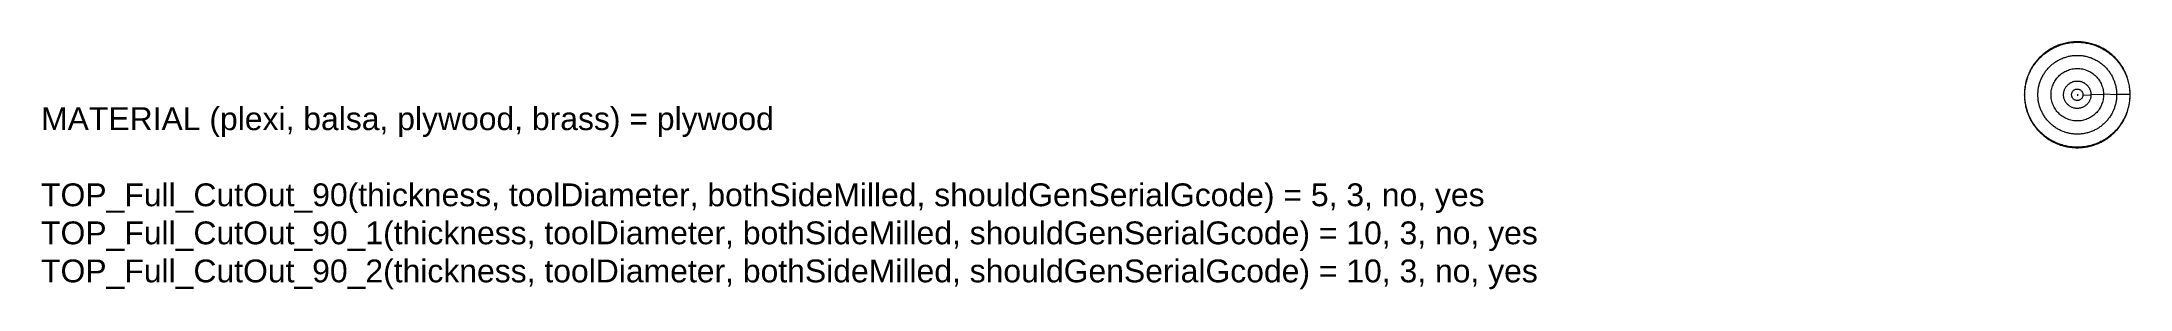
# Model space of a CAD drawing. Header units: millimetres. Extents: x 288 to 745, y 433 to 487.
import ezdxf

# ---------------------------------------------------------------- set-up
doc = ezdxf.new("R2010")
doc.units = ezdxf.units.MM
doc.layers.add('TOP_Full_CutOut_90', color=7, linetype='Continuous')
doc.layers.add('TOP_Full_CutOut_90_1', color=7, linetype='Continuous', lineweight=18)
doc.layers.add('TOP_Full_CutOut_90_2', color=7, linetype='Continuous', lineweight=18)
doc.styles.get("Standard").update_dxf_attribs({"font": 'txt.shx'})

msp = doc.modelspace()

# ---------------------------------------------------------------- linework, layer by layer
at = {"layer": 'TOP_Full_CutOut_90'}
msp.add_lwpolyline([(733.529062, 475.43921), (733.743549, 475.43921)], dxfattribs=at)
at = {"layer": 'TOP_Full_CutOut_90_1'}
msp.add_lwpolyline([(734.775377, 475.342834), (734.774072, 475.316262), (734.756072, 475.194921), (734.726266, 475.075928), (734.68494, 474.960429), (734.632492, 474.849538), (734.569428, 474.744321), (734.496354, 474.645792), (734.413974, 474.5549), (734.323082, 474.472521), (734.224554, 474.399447), (734.119337, 474.336382), (734.008445, 474.283934), (733.892947, 474.242608), (733.773954, 474.212802), (733.652612, 474.194803), (733.530091, 474.188784), (733.407569, 474.194803), (733.286228, 474.212802), (733.167235, 474.242608), (733.051736, 474.283934), (732.940845, 474.336382), (732.835628, 474.399447), (732.737099, 474.472521), (732.646207, 474.5549), (732.563828, 474.645792), (732.490754, 474.744321), (732.427689, 474.849538), (732.375241, 474.960429), (732.333915, 475.075928), (732.304109, 475.194921), (732.28611, 475.316262), (732.280091, 475.438784), (732.28611, 475.561305), (732.304109, 475.682647), (732.333915, 475.80164), (732.375241, 475.917138), (732.427689, 476.02803), (732.490754, 476.133247), (732.563828, 476.231775), (732.646207, 476.322667), (732.737099, 476.405047), (732.835628, 476.478121), (732.940845, 476.541185), (733.051736, 476.593633), (733.167235, 476.634959), (733.286228, 476.664765), (733.407569, 476.682765), (733.530091, 476.688784), (733.652612, 476.682765), (733.773954, 476.664765), (733.892947, 476.634959), (734.008445, 476.593633), (734.119337, 476.541185), (734.224554, 476.478121), (734.323082, 476.405047), (734.413974, 476.322667), (734.496354, 476.231775), (734.569428, 476.133247), (734.632492, 476.02803), (734.68494, 475.917138), (734.726266, 475.80164), (734.756072, 475.682647), (734.774072, 475.561305), (734.780091, 475.438784), (734.777081, 475.377523), (736.529437, 475.412146), (736.526477, 475.291581), (736.515645, 475.144732), (736.49762, 474.998592), (736.472447, 474.853513), (736.440184, 474.709843), (736.400912, 474.56793), (736.354723, 474.428114), (736.301729, 474.290733), (736.242059, 474.156118), (736.175855, 474.024594), (736.103277, 473.896476), (736.0245, 473.772073), (735.939713, 473.651686), (735.849122, 473.535604), (735.752944, 473.424107), (735.651411, 473.317463), (735.544768, 473.21593), (735.433271, 473.119752), (735.317189, 473.029161), (735.196801, 472.944375), (735.072399, 472.865598), (734.944281, 472.79302), (734.812756, 472.726816), (734.678141, 472.667145), (734.54076, 472.614152), (734.400945, 472.567963), (734.259031, 472.52869), (734.115362, 472.496428), (733.970282, 472.471254), (733.824142, 472.45323), (733.677294, 472.442397), (733.530091, 472.438784), (733.382888, 472.442397), (733.236039, 472.45323), (733.089899, 472.471254), (732.94482, 472.496428), (732.80115, 472.52869), (732.659237, 472.567963), (732.519421, 472.614152), (732.38204, 472.667145), (732.247425, 472.726816), (732.115901, 472.79302), (731.987782, 472.865598), (731.86338, 472.944375), (731.742993, 473.029161), (731.626911, 473.119752), (731.515414, 473.21593), (731.40877, 473.317463), (731.307237, 473.424107), (731.211059, 473.535604), (731.120468, 473.651686), (731.035682, 473.772073), (730.956905, 473.896476), (730.884327, 474.024594), (730.818123, 474.156118), (730.758452, 474.290733), (730.705459, 474.428114), (730.65927, 474.56793), (730.619997, 474.709843), (730.587735, 474.853513), (730.562561, 474.998592), (730.544537, 475.144732), (730.533704, 475.291581), (730.530091, 475.438784), (730.533704, 475.585987), (730.544537, 475.732835), (730.562561, 475.878975), (730.587735, 476.024055), (730.619997, 476.167724), (730.65927, 476.309638), (730.705459, 476.449453), (730.758452, 476.586834), (730.818123, 476.721449), (730.884327, 476.852974), (730.956905, 476.981092), (731.035682, 477.105494), (731.120468, 477.225882), (731.211059, 477.341964), (731.307237, 477.453461), (731.40877, 477.560104), (731.515414, 477.661637), (731.626911, 477.757815), (731.742993, 477.848406), (731.86338, 477.933193), (731.987782, 478.01197), (732.115901, 478.084548), (732.247425, 478.150752), (732.38204, 478.210422), (732.519421, 478.263416), (732.659237, 478.309605), (732.80115, 478.348878), (732.94482, 478.38114), (733.089899, 478.406313), (733.236039, 478.424338), (733.382888, 478.43517), (733.530091, 478.438784), (733.677294, 478.43517), (733.824142, 478.424338), (733.970282, 478.406313), (734.115362, 478.38114), (734.259031, 478.348878), (734.400945, 478.309605), (734.54076, 478.263416), (734.678141, 478.210422), (734.812756, 478.150752), (734.944281, 478.084548), (735.072399, 478.01197), (735.196801, 477.933193), (735.317189, 477.848406), (735.433271, 477.757815), (735.544768, 477.661637), (735.651411, 477.560104), (735.752944, 477.453461), (735.849122, 477.341964), (735.939713, 477.225882), (736.0245, 477.105494), (736.103277, 476.981092), (736.175855, 476.852974), (736.242059, 476.721449), (736.301729, 476.586834), (736.354723, 476.449453), (736.400912, 476.309638), (736.440184, 476.167724), (736.472447, 476.024055), (736.49762, 475.878975), (736.515645, 475.732835), (736.526477, 475.585987), (736.528016, 475.464553), (739.279413, 475.579276), (739.279413, 475.579276), (739.279413, 475.579276), (739.273165, 475.156645), (739.252403, 474.875185), (739.217856, 474.595084), (739.169606, 474.317014), (739.10777, 474.041648), (739.032498, 473.769647), (738.943969, 473.501667), (738.842398, 473.238354), (738.728029, 472.980342), (738.601138, 472.728253), (738.46203, 472.482693), (738.311041, 472.244255), (738.148534, 472.013513), (737.974901, 471.791022), (737.79056, 471.57732), (737.595955, 471.37292), (737.391555, 471.178315), (737.177852, 470.993974), (736.955362, 470.82034), (736.72462, 470.657833), (736.486182, 470.506844), (736.240622, 470.367736), (735.988533, 470.240845), (735.73052, 470.126476), (735.467207, 470.024905), (735.199228, 469.936377), (734.927227, 469.861104), (734.65186, 469.799268), (734.373791, 469.751019), (734.093689, 469.716472), (733.81223, 469.69571), (733.530091, 469.688784), (733.247952, 469.69571), (732.966492, 469.716472), (732.68639, 469.751019), (732.408321, 469.799268), (732.132955, 469.861104), (731.860954, 469.936377), (731.592974, 470.024905), (731.329661, 470.126476), (731.071649, 470.240845), (730.819559, 470.367736), (730.574, 470.506844), (730.335562, 470.657833), (730.10482, 470.82034), (729.882329, 470.993974), (729.668627, 471.178315), (729.464227, 471.37292), (729.269622, 471.57732), (729.085281, 471.791022), (728.911647, 472.013513), (728.74914, 472.244255), (728.598151, 472.482693), (728.459043, 472.728253), (728.332152, 472.980342), (728.217783, 473.238354), (728.116212, 473.501667), (728.027684, 473.769647), (727.952411, 474.041648), (727.890575, 474.317014), (727.842326, 474.595084), (727.807779, 474.875185), (727.787017, 475.156645), (727.780091, 475.438784), (727.787017, 475.720923), (727.807779, 476.002382), (727.842326, 476.282484), (727.890575, 476.560553), (727.952411, 476.83592), (728.027684, 477.107921), (728.116212, 477.3759), (728.217783, 477.639213), (728.332152, 477.897226), (728.459043, 478.149315), (728.598151, 478.394875), (728.74914, 478.633313), (728.911647, 478.864055), (729.085281, 479.086545), (729.269622, 479.300248), (729.464227, 479.504648), (729.668627, 479.699253), (729.882329, 479.883594), (730.10482, 480.057227), (730.335562, 480.219734), (730.574, 480.370723), (730.819559, 480.509831), (731.071649, 480.636722), (731.329661, 480.751091), (731.592974, 480.852662), (731.860954, 480.941191), (732.132955, 481.016463), (732.408321, 481.078299), (732.68639, 481.126549), (732.966492, 481.161096), (733.247952, 481.181858), (733.530091, 481.188784), (733.81223, 481.181858), (734.093689, 481.161096), (734.373791, 481.126549), (734.65186, 481.078299), (734.927227, 481.016463), (735.199228, 480.941191), (735.467207, 480.852662), (735.73052, 480.751091), (735.988533, 480.636722), (736.240622, 480.509831), (736.486182, 480.370723), (736.72462, 480.219734), (736.955362, 480.057227), (737.177852, 479.883594), (737.391555, 479.699253), (737.595955, 479.504648), (737.79056, 479.300248), (737.974901, 479.086545), (738.148534, 478.864055), (738.311041, 478.633313), (738.46203, 478.394875), (738.601138, 478.149315), (738.728029, 477.897226), (738.842398, 477.639213), (738.943969, 477.3759), (739.032498, 477.107921), (739.10777, 476.83592), (739.169606, 476.560553), (739.217856, 476.282484), (739.252403, 476.002382), (739.273165, 475.720923), (739.275866, 475.610895), (742.154184, 475.512706), (742.155091, 475.438784), (742.152493, 475.227116), (742.144702, 475.015575), (742.131721, 474.804289), (742.113559, 474.593386), (742.090227, 474.382992), (742.061738, 474.173233), (742.02811, 473.964237), (741.989364, 473.75613), (741.945522, 473.549036), (741.89661, 473.34308), (741.842659, 473.138386), (741.783701, 472.935078), (741.719771, 472.733279), (741.650908, 472.533109), (741.577154, 472.334689), (741.498552, 472.138139), (741.41515, 471.943577), (741.326998, 471.751121), (741.23415, 471.560886), (741.136662, 471.372987), (741.034591, 471.187537), (740.928, 471.004648), (740.816953, 470.824429), (740.701516, 470.64699), (740.58176, 470.472438), (740.457756, 470.300877), (740.329579, 470.132411), (740.197306, 469.967142), (740.061017, 469.805168), (739.920794, 469.646588), (739.776722, 469.491497), (739.628887, 469.339988), (739.477378, 469.192153), (739.322287, 469.04808), (739.163706, 468.907857), (739.001733, 468.771569), (738.836463, 468.639296), (738.667997, 468.511119), (738.496436, 468.387115), (738.321884, 468.267358), (738.144445, 468.151922), (737.964227, 468.040874), (737.781338, 467.934283), (737.595888, 467.832213), (737.407988, 467.734724), (737.217753, 467.641876), (737.025297, 467.553725), (736.830735, 467.470323), (736.634185, 467.391721), (736.435766, 467.317966), (736.235596, 467.249103), (736.033796, 467.185173), (735.830488, 467.126215), (735.625795, 467.072264), (735.419839, 467.023353), (735.212745, 466.979511), (735.004637, 466.940764), (734.795641, 466.907136), (734.585883, 466.878648), (734.375489, 466.855315), (734.164585, 466.837154), (733.953299, 466.824173), (733.741759, 466.816381), (733.530091, 466.813784), (733.318423, 466.816381), (733.106882, 466.824173), (732.895596, 466.837154), (732.684693, 466.855315), (732.474299, 466.878648), (732.26454, 466.907136), (732.055544, 466.940764), (731.847437, 466.979511), (731.640343, 467.023353), (731.434387, 467.072264), (731.229693, 467.126215), (731.026385, 467.185173), (730.824586, 467.249103), (730.624416, 467.317966), (730.425996, 467.391721), (730.229446, 467.470323), (730.034884, 467.553725), (729.842428, 467.641876), (729.652193, 467.734724), (729.464294, 467.832213), (729.278844, 467.934283), (729.095955, 468.040874), (728.915736, 468.151922), (728.738297, 468.267358), (728.563745, 468.387115), (728.392184, 468.511119), (728.223718, 468.639296), (728.058449, 468.771569), (727.896475, 468.907857), (727.737895, 469.04808), (727.582804, 469.192153), (727.431295, 469.339988), (727.28346, 469.491497), (727.139387, 469.646588), (726.999164, 469.805168), (726.862876, 469.967142), (726.730603, 470.132411), (726.602426, 470.300877), (726.478422, 470.472438), (726.358665, 470.64699), (726.243229, 470.824429), (726.132181, 471.004648), (726.02559, 471.187537), (725.92352, 471.372987), (725.826031, 471.560886), (725.733183, 471.751121), (725.645032, 471.943577), (725.56163, 472.138139), (725.483028, 472.334689), (725.409273, 472.533109), (725.34041, 472.733279), (725.27648, 472.935078), (725.217522, 473.138386), (725.163571, 473.34308), (725.11466, 473.549036), (725.070818, 473.75613), (725.032071, 473.964237), (724.998443, 474.173233), (724.969955, 474.382992), (724.946622, 474.593386), (724.928461, 474.804289), (724.91548, 475.015575), (724.907688, 475.227116), (724.905091, 475.438784), (724.907688, 475.650452), (724.91548, 475.861992), (724.928461, 476.073278), (724.946622, 476.284182), (724.969955, 476.494576), (724.998443, 476.704334), (725.032071, 476.91333), (725.070818, 477.121438), (725.11466, 477.328532), (725.163571, 477.534488), (725.217522, 477.739181), (725.27648, 477.942489), (725.34041, 478.144289), (725.409273, 478.344459), (725.483028, 478.542878), (725.56163, 478.739428), (725.645032, 478.93399), (725.733183, 479.126446), (725.826031, 479.316681), (725.92352, 479.504581), (726.02559, 479.690031), (726.132181, 479.87292), (726.243229, 480.053138), (726.358665, 480.230577), (726.478422, 480.405129), (726.602426, 480.57669), (726.730603, 480.745156), (726.862876, 480.910426), (726.999164, 481.0724), (727.139387, 481.23098), (727.28346, 481.386071), (727.431295, 481.53758), (727.582804, 481.685415), (727.737895, 481.829487), (727.896475, 481.96971), (728.058449, 482.105999), (728.223718, 482.238272), (728.392184, 482.366449), (728.563745, 482.490453), (728.738297, 482.610209), (728.915736, 482.725646), (729.095955, 482.836693), (729.278844, 482.943284), (729.464294, 483.045355), (729.652193, 483.142843), (729.842428, 483.235691), (730.034884, 483.323843), (730.229446, 483.407245), (730.425996, 483.485847), (730.624416, 483.559601), (730.824586, 483.628464), (731.026385, 483.692394), (731.229693, 483.751352), (731.434387, 483.805303), (731.640343, 483.854215), (731.847437, 483.898057), (732.055544, 483.936803), (732.26454, 483.970431), (732.474299, 483.99892), (732.684693, 484.022252), (732.895596, 484.040414), (733.106882, 484.053395), (733.318423, 484.061186), (733.530091, 484.063784), (733.741759, 484.061186), (733.953299, 484.053395), (734.164585, 484.040414), (734.375489, 484.022252), (734.585883, 483.99892), (734.795641, 483.970431), (735.004637, 483.936803), (735.212745, 483.898057), (735.419839, 483.854215), (735.625795, 483.805303), (735.830488, 483.751352), (736.033796, 483.692394), (736.235596, 483.628464), (736.435766, 483.559601), (736.634185, 483.485847), (736.830735, 483.407245), (737.025297, 483.323843), (737.217753, 483.235691), (737.407988, 483.142843), (737.595888, 483.045355), (737.781338, 482.943284), (737.964227, 482.836693), (738.144445, 482.725646), (738.321884, 482.610209), (738.496436, 482.490453), (738.667997, 482.366449), (738.836463, 482.238272), (739.001733, 482.105999), (739.163706, 481.96971), (739.322287, 481.829487), (739.477378, 481.685415), (739.628887, 481.53758), (739.776722, 481.386071), (739.920794, 481.23098), (740.061017, 481.0724), (740.197306, 480.910426), (740.329579, 480.745156), (740.457756, 480.57669), (740.58176, 480.405129), (740.701516, 480.230577), (740.816953, 480.053138), (740.928, 479.87292), (741.034591, 479.690031), (741.136662, 479.504581), (741.23415, 479.316681), (741.326998, 479.126446), (741.41515, 478.93399), (741.498552, 478.739428), (741.577154, 478.542878), (741.650908, 478.344459), (741.719771, 478.144289), (741.783701, 477.942489), (741.842659, 477.739181), (741.89661, 477.534488), (741.945522, 477.328532), (741.989364, 477.121438), (742.02811, 476.91333), (742.061738, 476.704334), (742.090227, 476.494576), (742.113559, 476.284182), (742.131721, 476.073278), (742.144702, 475.861992), (742.152493, 475.650452), (742.153182, 475.594277), (745.028359, 475.579896), (745.030091, 475.438784), (745.026627, 475.15656), (745.016238, 474.874505), (744.998931, 474.592791), (744.974715, 474.311587), (744.943605, 474.031061), (744.905621, 473.751383), (744.860784, 473.472722), (744.809121, 473.195245), (744.750665, 472.919119), (744.68545, 472.644512), (744.613515, 472.371587), (744.534905, 472.10051), (744.449665, 471.831444), (744.357847, 471.56455), (744.259508, 471.299991), (744.154705, 471.037924), (744.043503, 470.778509), (743.925968, 470.5219), (743.80217, 470.268253), (743.672185, 470.017721), (743.536091, 469.770455), (743.39397, 469.526602), (743.245907, 469.286311), (743.091991, 469.049726), (742.932316, 468.81699), (742.766977, 468.588242), (742.596075, 468.36362), (742.419711, 468.143261), (742.237992, 467.927296), (742.051029, 467.715856), (741.858932, 467.509067), (741.661819, 467.307056), (741.459807, 467.109942), (741.253019, 466.917846), (741.041578, 466.730882), (740.825613, 466.549164), (740.605254, 466.3728), (740.380633, 466.201897), (740.151885, 466.036558), (739.919148, 465.876883), (739.682563, 465.722968), (739.442272, 465.574905), (739.19842, 465.432783), (738.951153, 465.296689), (738.700621, 465.166704), (738.446974, 465.042907), (738.190366, 464.925372), (737.93095, 464.814169), (737.668884, 464.709367), (737.404324, 464.611027), (737.137431, 464.51921), (736.868365, 464.43397), (736.597287, 464.355359), (736.324363, 464.283424), (736.049755, 464.218209), (735.773629, 464.159753), (735.496152, 464.108091), (735.217491, 464.063254), (734.937813, 464.025269), (734.657288, 463.994159), (734.376083, 463.969943), (734.094369, 463.952636), (733.812315, 463.942247), (733.530091, 463.938784), (733.247867, 463.942247), (732.965812, 463.952636), (732.684098, 463.969943), (732.402894, 463.994159), (732.122368, 464.025269), (731.84269, 464.063254), (731.564029, 464.108091), (731.286552, 464.159753), (731.010426, 464.218209), (730.735819, 464.283424), (730.462894, 464.355359), (730.191817, 464.43397), (729.922751, 464.51921), (729.655857, 464.611027), (729.391298, 464.709367), (729.129231, 464.814169), (728.869816, 464.925372), (728.613207, 465.042907), (728.35956, 465.166704), (728.109028, 465.296689), (727.861762, 465.432783), (727.617909, 465.574905), (727.377618, 465.722968), (727.141033, 465.876883), (726.908297, 466.036558), (726.679549, 466.201897), (726.454927, 466.3728), (726.234568, 466.549164), (726.018603, 466.730882), (725.807163, 466.917846), (725.600374, 467.109942), (725.398363, 467.307056), (725.201249, 467.509067), (725.009153, 467.715856), (724.822189, 467.927296), (724.640471, 468.143261), (724.464107, 468.36362), (724.293204, 468.588242), (724.127865, 468.81699), (723.96819, 469.049726), (723.814275, 469.286311), (723.666212, 469.526602), (723.52409, 469.770455), (723.387996, 470.017721), (723.258011, 470.268253), (723.134214, 470.5219), (723.016679, 470.778509), (722.905476, 471.037924), (722.800674, 471.299991), (722.702334, 471.56455), (722.610517, 471.831444), (722.525277, 472.10051), (722.446666, 472.371587), (722.374731, 472.644512), (722.309516, 472.919119), (722.25106, 473.195245), (722.199398, 473.472722), (722.154561, 473.751383), (722.116576, 474.031061), (722.085466, 474.311587), (722.06125, 474.592791), (722.043943, 474.874505), (722.033554, 475.15656), (722.030091, 475.438784), (722.033554, 475.721008), (722.043943, 476.003062), (722.06125, 476.284776), (722.085466, 476.565981), (722.116576, 476.846507), (722.154561, 477.126184), (722.199398, 477.404845), (722.25106, 477.682322), (722.309516, 477.958448), (722.374731, 478.233056), (722.446666, 478.50598), (722.525277, 478.777058), (722.610517, 479.046124), (722.702334, 479.313017), (722.800674, 479.577577), (722.905476, 479.839643), (723.016679, 480.099059), (723.134214, 480.355667), (723.258011, 480.609314), (723.387996, 480.859846), (723.52409, 481.107113), (723.666212, 481.350965), (723.814275, 481.591256), (723.96819, 481.827841), (724.127865, 482.060578), (724.293204, 482.289326), (724.464107, 482.513947), (724.640471, 482.734307), (724.822189, 482.950271), (725.009153, 483.161712), (725.201249, 483.3685), (725.398363, 483.570512), (725.600374, 483.767625), (725.807163, 483.959722), (726.018603, 484.146685), (726.234568, 484.328404), (726.454927, 484.504768), (726.679549, 484.67567), (726.908297, 484.841009), (727.141033, 485.000684), (727.377618, 485.1546), (727.617909, 485.302663), (727.861762, 485.444784), (728.109028, 485.580878), (728.35956, 485.710863), (728.613207, 485.834661), (728.869816, 485.952196), (729.129231, 486.063398), (729.391298, 486.168201), (729.655857, 486.26654), (729.922751, 486.358358), (730.191817, 486.443598), (730.462894, 486.522209), (730.735819, 486.594143), (731.010426, 486.659358), (731.286552, 486.717814), (731.564029, 486.769477), (731.84269, 486.814314), (732.122368, 486.852298), (732.402894, 486.883408), (732.684098, 486.907624), (732.965812, 486.924931), (733.247867, 486.93532), (733.530091, 486.938784), (733.812315, 486.93532), (734.094369, 486.924931), (734.376083, 486.907624), (734.657288, 486.883408), (734.937813, 486.852298), (735.217491, 486.814314), (735.496152, 486.769477), (735.773629, 486.717814), (736.049755, 486.659358), (736.324363, 486.594143), (736.597287, 486.522209), (736.868365, 486.443598), (737.137431, 486.358358), (737.404324, 486.26654), (737.668884, 486.168201), (737.93095, 486.063398), (738.190366, 485.952196), (738.446974, 485.834661), (738.700621, 485.710863), (738.951153, 485.580878), (739.19842, 485.444784), (739.442272, 485.302663), (739.682563, 485.1546), (739.919148, 485.000684), (740.151885, 484.841009), (740.380633, 484.67567), (740.605254, 484.504768), (740.825613, 484.328404), (741.041578, 484.146685), (741.253019, 483.959722), (741.459807, 483.767625), (741.661819, 483.570512), (741.858932, 483.3685), (742.051029, 483.161712), (742.237992, 482.950271), (742.419711, 482.734307), (742.596075, 482.513947), (742.766977, 482.289326), (742.932316, 482.060578), (743.091991, 481.827841), (743.245907, 481.591256), (743.39397, 481.350965), (743.536091, 481.107113), (743.672185, 480.859846), (743.80217, 480.609314), (743.925968, 480.355667), (744.043503, 480.099059), (744.154705, 479.839643), (744.259508, 479.577577), (744.357847, 479.313017), (744.449665, 479.046124), (744.534905, 478.777058), (744.613515, 478.50598), (744.68545, 478.233056), (744.750665, 477.958448), (744.809121, 477.682322), (744.860784, 477.404845), (744.905621, 477.126184), (744.943605, 476.846507), (744.974715, 476.565981), (744.998931, 476.284776), (745.016238, 476.003062), (745.026627, 475.721008), (745.028327, 475.582503)], dxfattribs=at)
at = {"layer": 'TOP_Full_CutOut_90_2'}
msp.add_lwpolyline([(745.125847, 475.722986), (745.115369, 476.007483), (745.097911, 476.291638), (745.073486, 476.575278), (745.042106, 476.858233), (745.003793, 477.140333), (744.958567, 477.421408), (744.906458, 477.701288), (744.847495, 477.979806), (744.781715, 478.256792), (744.709158, 478.53208), (744.629866, 478.805505), (744.543888, 479.076902), (744.451275, 479.346107), (744.352084, 479.612958), (744.246374, 479.877294), (744.134208, 480.138957), (744.015655, 480.397788), (743.890785, 480.653631), (743.759674, 480.906333), (743.622401, 481.155742), (743.479049, 481.401706), (743.329704, 481.644079), (743.174455, 481.882713), (743.013397, 482.117465), (742.846626, 482.348194), (742.674243, 482.574761), (742.496352, 482.797029), (742.31306, 483.014864), (742.124476, 483.228136), (741.930716, 483.436715), (741.731895, 483.640477), (741.528134, 483.839297), (741.319555, 484.033058), (741.106283, 484.221641), (740.888448, 484.404933), (740.66618, 484.582824), (740.439613, 484.755207), (740.208884, 484.921978), (739.974131, 485.083036), (739.735497, 485.238285), (739.493125, 485.38763), (739.247161, 485.530983), (738.997752, 485.668256), (738.74505, 485.799366), (738.489206, 485.924236), (738.230375, 486.042789), (737.968713, 486.154955), (737.704377, 486.260665), (737.437526, 486.359856), (737.168321, 486.452469), (736.896924, 486.538447), (736.623499, 486.617739), (736.348211, 486.690297), (736.071224, 486.756076), (735.792707, 486.815039), (735.512827, 486.867149), (735.231752, 486.912374), (734.949652, 486.950688), (734.666697, 486.982067), (734.383056, 487.006493), (734.098902, 487.02395), (733.814405, 487.034429), (733.529737, 487.037922), (733.245068, 487.034429), (732.960571, 487.02395), (732.676417, 487.006493), (732.392777, 486.982067), (732.109821, 486.950688), (731.827721, 486.912374), (731.546646, 486.867149), (731.266766, 486.815039), (730.988249, 486.756076), (730.711263, 486.690297), (730.435974, 486.617739), (730.162549, 486.538447), (729.891153, 486.452469), (729.621948, 486.359856), (729.355097, 486.260665), (729.09076, 486.154955), (728.829098, 486.042789), (728.570267, 485.924236), (728.314423, 485.799366), (728.061721, 485.668256), (727.812313, 485.530983), (727.566348, 485.38763), (727.323976, 485.238285), (727.085342, 485.083036), (726.850589, 484.921978), (726.61986, 484.755207), (726.393294, 484.582824), (726.171026, 484.404933), (725.95319, 484.221641), (725.739918, 484.033058), (725.531339, 483.839297), (725.327578, 483.640477), (725.128757, 483.436715), (724.934997, 483.228136), (724.746414, 483.014864), (724.563121, 482.797029), (724.38523, 482.574761), (724.212847, 482.348194), (724.046076, 482.117465), (723.885018, 481.882713), (723.72977, 481.644079), (723.580424, 481.401706), (723.437072, 481.155742), (723.299799, 480.906333), (723.168688, 480.653631), (723.043819, 480.397788), (722.925265, 480.138957), (722.8131, 479.877294), (722.707389, 479.612958), (722.608198, 479.346107), (722.515585, 479.076902), (722.429607, 478.805505), (722.350316, 478.53208), (722.277758, 478.256792), (722.211978, 477.979806), (722.153015, 477.701288), (722.100906, 477.421408), (722.055681, 477.140333), (722.017367, 476.858233), (721.985988, 476.575278), (721.961562, 476.291638), (721.944105, 476.007483), (721.933626, 475.722986), (721.930132, 475.438318), (721.933626, 475.153649), (721.944105, 474.869152), (721.961562, 474.584998), (721.985988, 474.301358), (722.017367, 474.018403), (722.055681, 473.736302), (722.100906, 473.455228), (722.153015, 473.175347), (722.211978, 472.89683), (722.277758, 472.619844), (722.350316, 472.344555), (722.429607, 472.071131), (722.515585, 471.799734), (722.608198, 471.530529), (722.707389, 471.263678), (722.8131, 470.999342), (722.925265, 470.737679), (723.043819, 470.478848), (723.168688, 470.223004), (723.299799, 469.970302), (723.437072, 469.720894), (723.580424, 469.47493), (723.72977, 469.232557), (723.885018, 468.993923), (724.046076, 468.759171), (724.212847, 468.528442), (724.38523, 468.301875), (724.563121, 468.079607), (724.746414, 467.861771), (724.934997, 467.6485), (725.128757, 467.43992), (725.327578, 467.236159), (725.531339, 467.037338), (725.739918, 466.843578), (725.95319, 466.654995), (726.171026, 466.471703), (726.393294, 466.293811), (726.61986, 466.121428), (726.850589, 465.954658), (727.085342, 465.793599), (727.323976, 465.638351), (727.566348, 465.489005), (727.812313, 465.345653), (728.061721, 465.20838), (728.314423, 465.077269), (728.570267, 464.9524), (728.829098, 464.833847), (729.09076, 464.721681), (729.355097, 464.615971), (729.621948, 464.516779), (729.891153, 464.424167), (730.162549, 464.338189), (730.435974, 464.258897), (730.711263, 464.186339), (730.988249, 464.120559), (731.266766, 464.061597), (731.546646, 464.009487), (731.827721, 463.964262), (732.109821, 463.925948), (732.392777, 463.894569), (732.676417, 463.870143), (732.960571, 463.852686), (733.245068, 463.842207), (733.529737, 463.838714), (733.814405, 463.842207), (734.098902, 463.852686), (734.383056, 463.870143), (734.666697, 463.894569), (734.949652, 463.925948), (735.231752, 463.964262), (735.512827, 464.009487), (735.792707, 464.061597), (736.071224, 464.120559), (736.348211, 464.186339), (736.623499, 464.258897), (736.896924, 464.338189), (737.168321, 464.424167), (737.437526, 464.516779), (737.704377, 464.615971), (737.968713, 464.721681), (738.230375, 464.833847), (738.489206, 464.9524), (738.74505, 465.077269), (738.997752, 465.20838), (739.247161, 465.345653), (739.493125, 465.489005), (739.735497, 465.638351), (739.974131, 465.793599), (740.208884, 465.954658), (740.439613, 466.121428), (740.66618, 466.293811), (740.888448, 466.471703), (741.106283, 466.654995), (741.319555, 466.843578), (741.528134, 467.037338), (741.731895, 467.236159), (741.930716, 467.43992), (742.124476, 467.6485), (742.31306, 467.861771), (742.496352, 468.079607), (742.674243, 468.301875), (742.846626, 468.528442), (743.013397, 468.759171), (743.174455, 468.993923), (743.329704, 469.232557), (743.479049, 469.47493), (743.622401, 469.720894), (743.759674, 469.970302), (743.890785, 470.223004), (744.015655, 470.478848), (744.134208, 470.737679), (744.246374, 470.999342), (744.352084, 471.263678), (744.451275, 471.530529), (744.543888, 471.799734), (744.629866, 472.071131), (744.709158, 472.344555), (744.781715, 472.619844), (744.847495, 472.89683), (744.906458, 473.175347), (744.958567, 473.455228), (745.003793, 473.736302), (745.042106, 474.018403), (745.073486, 474.301358), (745.097911, 474.584998), (745.115369, 474.869152), (745.125847, 475.153649), (745.129341, 475.438318)], close=True, dxfattribs=at)

# ---------------------------------------------------------------- texts
at = {"insert": (287.513699, 472.694806), "char_height": 5, "width": 378.90625, "attachment_point": 1}
msp.add_mtext('{\\f@Arial Unicode MS|b0|i0|c238|p34;MATERIAL (plexi, balsa, plywood, brass) = plywood^J^JTOP_Full_CutOut_90(thickness, toolDiameter, bothSideMilled, shouldGenSerialGcode) = 5, 3, no, yes\\PTOP_Full_CutOut_90_1(thickness, toolDiameter, bothSideMilled, shouldGenSerialGcode) = 10, 3, no, yes\\PTOP_Full_CutOut_90_2(thickness, toolDiameter, bothSideMilled, shouldGenSerialGcode) = 10, 3, no, yes}', dxfattribs=at)

doc.saveas('drawing.dxf')
